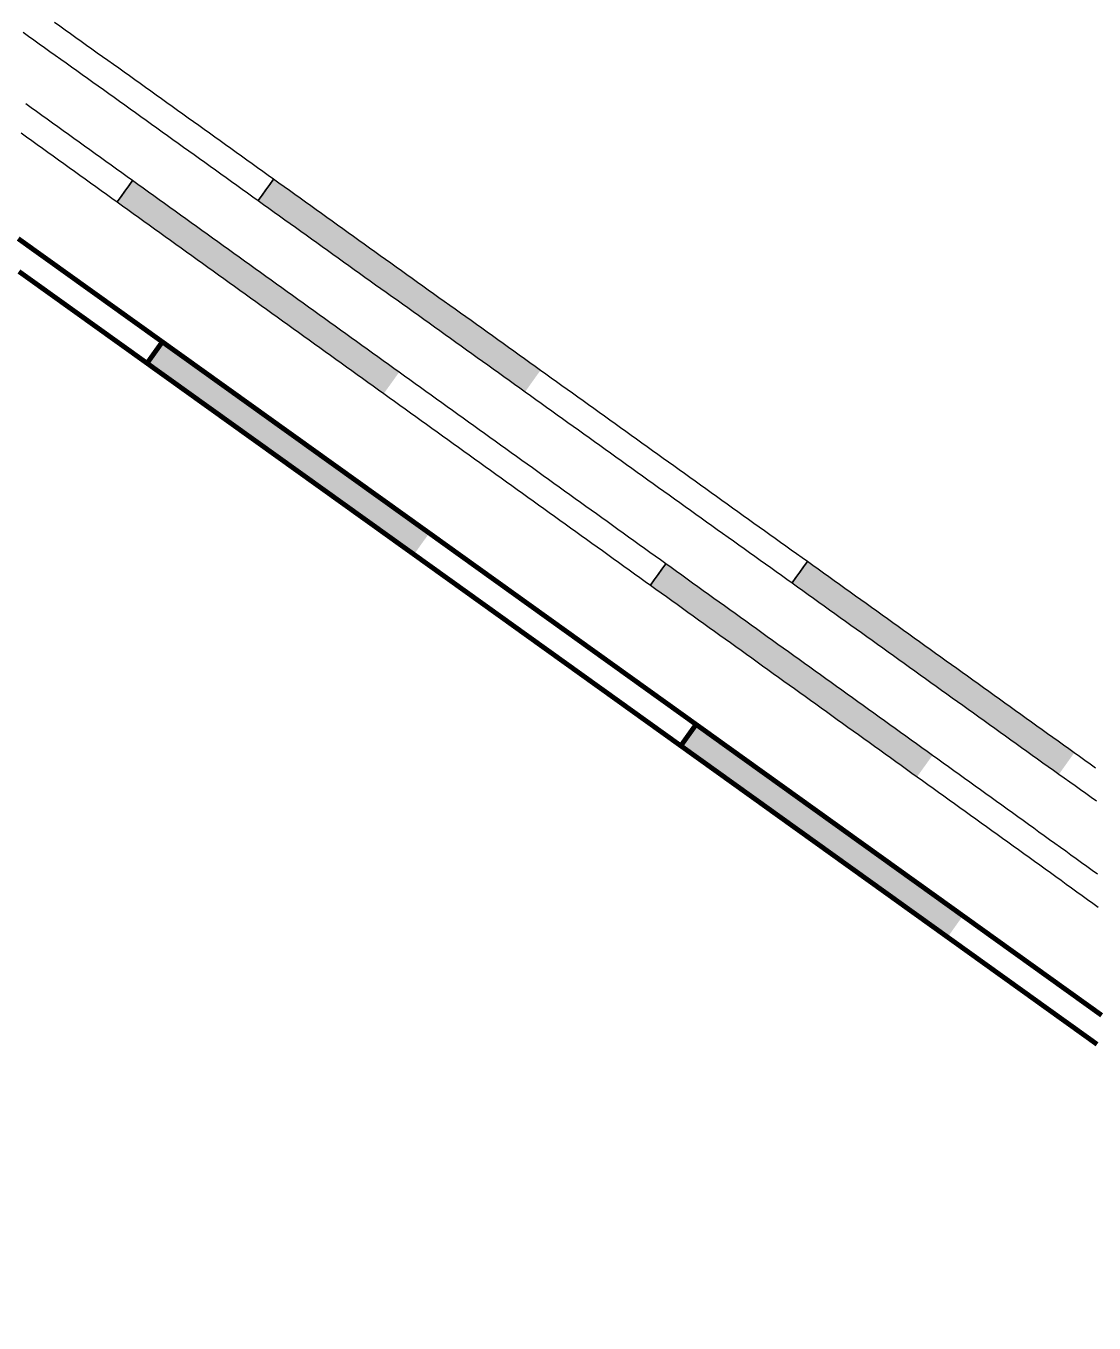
# Model space of a CAD drawing. Header units: inches. Extents: x 36473197 to 36486087, y 3899343 to 3911260.
# Drawn here: x 36483163.1 to 36483228.2, y 3904796.9 to 3904875.8 of the extents above; entities that cross this region are included whole.
import ezdxf

# ---------------------------------------------------------------- set-up
doc = ezdxf.new("R2010")
doc.units = ezdxf.units.IN
doc.header["$MEASUREMENT"] = 0
doc.layers.get('0').update_dxf_attribs({"lineweight": 0})
doc.layers.get('Defpoints').update_dxf_attribs({"lineweight": 0})
doc.layers.add('四盘区辅运巷', color=7, linetype='Continuous', lineweight=0)
doc.layers.add('西平正线', color=7, linetype='Continuous', lineweight=0)
doc.styles.add('仿宋', font='simfang.ttf')
doc.dimstyles.get("Standard").update_dxf_attribs({"dimtxt": 30, "dimasz": 20, "dimexe": 0.18, "dimexo": 0.0625, "dimgap": 0.09, "dimtad": 1, "dimdec": 0, "dimzin": 0, "dimdsep": 46, "dimtxsty": '仿宋', "dimcen": 0.09, "dimclrd": 150, "dimclre": 150, "dimadec": 0, "dimazin": 0, "dimtfac": 1, "dimtdec": 0, "dimtofl": 0, "dimtmove": 0, "dimatfit": 3, "dimfxl": 1, "dimtolj": 1, "dimtzin": 0, "dimlwd": 0, "dimarcsym": 0})

# ---------------------------------------------------------------- blocks, each defined once
blk = doc.blocks.new('lr_block_12_1')
for points in [[(487.283, 335.243), (486.957, 335.475), (486.632, 335.708), (486.307, 335.941), (485.982, 336.174), (485.657, 336.407), (485.331, 336.64), (485.006, 336.873), (484.681, 337.106), (484.356, 337.339), (484.031, 337.571), (483.705, 337.804), (483.38, 338.037), (483.055, 338.27), (482.73, 338.503), (482.404, 338.736), (482.079, 338.969), (481.754, 339.202), (481.429, 339.435), (481.104, 339.667), (480.778, 339.9), (480.453, 340.133), (480.128, 340.366), (479.803, 340.599), (479.478, 340.832), (479.152, 341.065), (478.827, 341.298), (478.502, 341.531), (478.177, 341.763), (477.851, 341.996), (477.526, 342.229), (477.201, 342.462), (476.876, 342.695), (476.551, 342.928), (476.225, 343.161), (475.9, 343.394), (475.575, 343.627), (475.25, 343.859), (474.925, 344.092), (474.599, 344.325), (474.274, 344.558), (473.949, 344.791), (473.624, 345.024), (473.299, 345.257), (472.973, 345.49), (472.648, 345.723), (472.323, 345.955), (471.998, 346.188), (471.672, 346.421), (471.347, 346.654), (471.022, 346.887), (470.789, 346.562), (470.556, 346.237), (470.323, 345.911), (470.09, 345.586), (470.416, 345.353), (470.741, 345.12), (471.066, 344.887), (471.391, 344.655), (471.717, 344.422), (472.042, 344.189), (472.367, 343.956), (472.692, 343.723), (473.017, 343.49), (473.343, 343.257), (473.668, 343.024), (473.993, 342.791), (474.318, 342.559), (474.643, 342.326), (474.969, 342.093), (475.294, 341.86), (475.619, 341.627), (475.944, 341.394), (476.27, 341.161), (476.595, 340.928), (476.92, 340.695), (477.245, 340.463), (477.57, 340.23), (477.896, 339.997), (478.221, 339.764), (478.546, 339.531), (478.871, 339.298), (479.196, 339.065), (479.522, 338.832), (479.847, 338.599), (480.172, 338.367), (480.497, 338.134), (480.822, 337.901), (481.148, 337.668), (481.473, 337.435), (481.798, 337.202), (482.123, 336.969), (482.449, 336.736), (482.774, 336.503), (483.099, 336.271), (483.424, 336.038), (483.749, 335.805), (484.075, 335.572), (484.4, 335.339), (484.725, 335.106), (485.05, 334.873), (485.375, 334.64), (485.701, 334.407), (486.026, 334.175), (486.351, 333.942), (486.584, 334.267), (486.817, 334.592), (487.05, 334.917)], [(519.793, 311.939), (519.468, 312.172), (519.143, 312.405), (518.818, 312.638), (518.493, 312.871), (518.168, 313.104), (517.843, 313.337), (517.518, 313.57), (517.193, 313.803), (516.868, 314.036), (516.542, 314.269), (516.217, 314.502), (515.892, 314.735), (515.567, 314.968), (515.242, 315.201), (514.917, 315.434), (514.592, 315.667), (514.267, 315.9), (513.942, 316.133), (513.617, 316.366), (513.291, 316.599), (512.966, 316.832), (512.641, 317.065), (512.316, 317.299), (511.991, 317.532), (511.666, 317.765), (511.341, 317.998), (511.016, 318.231), (510.691, 318.464), (510.365, 318.697), (510.04, 318.93), (509.715, 319.163), (509.39, 319.396), (509.065, 319.629), (508.74, 319.862), (508.415, 320.095), (508.09, 320.328), (507.765, 320.561), (507.44, 320.794), (507.114, 321.027), (506.789, 321.26), (506.464, 321.493), (506.139, 321.726), (505.814, 321.959), (505.489, 322.192), (505.164, 322.425), (504.839, 322.658), (504.514, 322.891), (504.189, 323.125), (503.863, 323.358), (503.538, 323.591), (503.305, 323.265), (503.072, 322.94), (502.839, 322.615), (502.606, 322.29), (502.931, 322.057), (503.256, 321.824), (503.581, 321.591), (503.907, 321.358), (504.232, 321.125), (504.557, 320.892), (504.882, 320.659), (505.207, 320.426), (505.532, 320.193), (505.857, 319.96), (506.182, 319.727), (506.507, 319.494), (506.832, 319.261), (507.158, 319.028), (507.483, 318.795), (507.808, 318.562), (508.133, 318.328), (508.458, 318.095), (508.783, 317.862), (509.108, 317.629), (509.433, 317.396), (509.758, 317.163), (510.084, 316.93), (510.409, 316.697), (510.734, 316.464), (511.059, 316.231), (511.384, 315.998), (511.709, 315.765), (512.034, 315.532), (512.359, 315.299), (512.684, 315.066), (513.009, 314.833), (513.335, 314.6), (513.66, 314.367), (513.985, 314.134), (514.31, 313.901), (514.635, 313.668), (514.96, 313.435), (515.285, 313.202), (515.61, 312.969), (515.935, 312.736), (516.26, 312.502), (516.586, 312.269), (516.911, 312.036), (517.236, 311.803), (517.561, 311.57), (517.886, 311.337), (518.211, 311.104), (518.536, 310.871), (518.861, 310.638), (519.094, 310.963), (519.327, 311.288), (519.56, 311.613)]]:
    blk.add_hatch(color=7).paths.add_polyline_path(points, flags=17)
at = {"color": 7, "const_width": 0.3}
for points in [[(471.022, 346.887), (470.697, 347.12), (470.372, 347.353), (470.046, 347.586), (469.721, 347.819), (469.396, 348.051), (469.071, 348.284), (468.746, 348.517), (468.42, 348.75), (468.095, 348.983), (467.77, 349.216), (467.445, 349.449), (467.12, 349.682), (466.794, 349.915), (466.469, 350.147), (466.144, 350.38), (465.819, 350.613), (465.493, 350.846), (465.168, 351.079), (464.843, 351.312), (464.518, 351.545), (464.192, 351.778), (463.867, 352.01), (463.542, 352.243), (463.217, 352.476), (462.891, 352.709), (462.566, 352.942), (462.241, 353.175)], [(462.285, 351.175), (462.611, 350.942), (462.936, 350.71), (463.261, 350.477), (463.586, 350.244), (463.912, 350.011), (464.237, 349.778), (464.562, 349.545), (464.887, 349.312), (465.212, 349.08), (465.538, 348.847), (465.863, 348.614), (466.188, 348.381), (466.513, 348.148), (466.838, 347.915), (467.164, 347.682), (467.489, 347.449), (467.814, 347.216), (468.139, 346.984), (468.464, 346.751), (468.79, 346.518), (469.115, 346.285), (469.44, 346.052), (469.765, 345.819), (470.09, 345.586), (470.323, 345.911), (470.556, 346.237), (470.789, 346.562), (471.022, 346.887)], [(503.538, 323.591), (503.213, 323.824), (502.888, 324.057), (502.563, 324.29), (502.238, 324.523), (501.913, 324.756), (501.588, 324.989), (501.263, 325.222), (500.937, 325.455), (500.612, 325.688), (500.287, 325.921), (499.962, 326.154), (499.637, 326.387), (499.312, 326.62), (498.987, 326.853), (498.662, 327.086), (498.337, 327.319), (498.012, 327.552), (497.686, 327.785), (497.361, 328.018), (497.036, 328.251), (496.711, 328.484), (496.386, 328.717), (496.061, 328.951), (495.736, 329.184), (495.411, 329.417), (495.086, 329.65), (494.761, 329.883), (494.435, 330.116), (494.11, 330.349), (493.785, 330.582), (493.46, 330.815), (493.135, 331.048), (492.81, 331.281), (492.485, 331.514), (492.16, 331.747), (491.835, 331.98), (491.509, 332.213), (491.184, 332.446), (490.859, 332.679), (490.534, 332.912), (490.209, 333.145), (489.884, 333.378), (489.559, 333.611), (489.234, 333.844), (488.909, 334.077), (488.584, 334.31), (488.258, 334.543), (487.933, 334.777), (487.608, 335.01), (487.283, 335.243), (486.957, 335.475), (486.632, 335.708), (486.307, 335.941), (485.982, 336.174), (485.657, 336.407), (485.331, 336.64), (485.006, 336.873), (484.681, 337.106), (484.356, 337.339), (484.031, 337.571), (483.705, 337.804), (483.38, 338.037), (483.055, 338.27), (482.73, 338.503), (482.404, 338.736), (482.079, 338.969), (481.754, 339.202), (481.429, 339.435), (481.104, 339.667), (480.778, 339.9), (480.453, 340.133), (480.128, 340.366), (479.803, 340.599), (479.478, 340.832), (479.152, 341.065), (478.827, 341.298), (478.502, 341.531), (478.177, 341.763), (477.851, 341.996), (477.526, 342.229), (477.201, 342.462), (476.876, 342.695), (476.551, 342.928), (476.225, 343.161), (475.9, 343.394), (475.575, 343.627), (475.25, 343.859), (474.925, 344.092), (474.599, 344.325), (474.274, 344.558), (473.949, 344.791), (473.624, 345.024), (473.299, 345.257), (472.973, 345.49), (472.648, 345.723), (472.323, 345.955), (471.998, 346.188), (471.672, 346.421), (471.347, 346.654), (471.022, 346.887), (470.789, 346.562), (470.556, 346.237), (470.323, 345.911), (470.09, 345.586), (470.416, 345.353), (470.741, 345.12), (471.066, 344.887), (471.391, 344.655), (471.717, 344.422), (472.042, 344.189), (472.367, 343.956), (472.692, 343.723), (473.017, 343.49), (473.343, 343.257), (473.668, 343.024), (473.993, 342.791), (474.318, 342.559), (474.643, 342.326), (474.969, 342.093), (475.294, 341.86), (475.619, 341.627), (475.944, 341.394), (476.27, 341.161), (476.595, 340.928), (476.92, 340.695), (477.245, 340.463), (477.57, 340.23), (477.896, 339.997), (478.221, 339.764), (478.546, 339.531), (478.871, 339.298), (479.196, 339.065), (479.522, 338.832), (479.847, 338.599), (480.172, 338.367), (480.497, 338.134), (480.822, 337.901), (481.148, 337.668), (481.473, 337.435), (481.798, 337.202), (482.123, 336.969), (482.449, 336.736), (482.774, 336.503), (483.099, 336.271), (483.424, 336.038), (483.749, 335.805), (484.075, 335.572), (484.4, 335.339), (484.725, 335.106), (485.05, 334.873), (485.375, 334.64), (485.701, 334.407), (486.026, 334.175), (486.351, 333.942), (486.676, 333.709), (487.001, 333.476), (487.326, 333.243), (487.651, 333.01), (487.976, 332.777), (488.302, 332.544), (488.627, 332.311), (488.952, 332.078), (489.277, 331.845), (489.602, 331.612), (489.927, 331.379), (490.252, 331.146), (490.577, 330.913), (490.902, 330.68), (491.228, 330.447), (491.553, 330.214), (491.878, 329.981), (492.203, 329.747), (492.528, 329.514), (492.853, 329.281), (493.178, 329.048), (493.503, 328.815), (493.828, 328.582), (494.153, 328.349), (494.479, 328.116), (494.804, 327.883), (495.129, 327.65), (495.454, 327.417), (495.779, 327.184), (496.104, 326.951), (496.429, 326.718), (496.754, 326.485), (497.079, 326.252), (497.404, 326.019), (497.73, 325.786), (498.055, 325.553), (498.38, 325.32), (498.705, 325.087), (499.03, 324.854), (499.355, 324.621), (499.68, 324.388), (500.005, 324.155), (500.33, 323.921), (500.656, 323.688), (500.981, 323.455), (501.306, 323.222), (501.631, 322.989), (501.956, 322.756), (502.281, 322.523), (502.606, 322.29), (502.839, 322.615), (503.072, 322.94), (503.305, 323.265), (503.538, 323.591)], [(528.246, 305.88), (527.921, 306.113), (527.596, 306.346), (527.271, 306.579), (526.946, 306.812), (526.621, 307.045), (526.296, 307.278), (525.97, 307.511), (525.645, 307.744), (525.32, 307.977), (524.995, 308.21), (524.67, 308.443), (524.345, 308.676), (524.02, 308.909), (523.695, 309.142), (523.37, 309.375), (523.044, 309.608), (522.719, 309.841), (522.394, 310.074), (522.069, 310.307), (521.744, 310.54), (521.419, 310.773), (521.094, 311.006), (520.769, 311.239), (520.444, 311.472), (520.119, 311.706), (519.793, 311.939), (519.468, 312.172), (519.143, 312.405), (518.818, 312.638), (518.493, 312.871), (518.168, 313.104), (517.843, 313.337), (517.518, 313.57), (517.193, 313.803), (516.868, 314.036), (516.542, 314.269), (516.217, 314.502), (515.892, 314.735), (515.567, 314.968), (515.242, 315.201), (514.917, 315.434), (514.592, 315.667), (514.267, 315.9), (513.942, 316.133), (513.617, 316.366), (513.291, 316.599), (512.966, 316.832), (512.641, 317.065), (512.316, 317.299), (511.991, 317.532), (511.666, 317.765), (511.341, 317.998), (511.016, 318.231), (510.691, 318.464), (510.365, 318.697), (510.04, 318.93), (509.715, 319.163), (509.39, 319.396), (509.065, 319.629), (508.74, 319.862), (508.415, 320.095), (508.09, 320.328), (507.765, 320.561), (507.44, 320.794), (507.114, 321.027), (506.789, 321.26), (506.464, 321.493), (506.139, 321.726), (505.814, 321.959), (505.489, 322.192), (505.164, 322.425), (504.839, 322.658), (504.514, 322.891), (504.189, 323.125), (503.863, 323.358), (503.538, 323.591), (503.305, 323.265), (503.072, 322.94), (502.839, 322.615), (502.606, 322.29), (502.931, 322.057), (503.256, 321.824), (503.581, 321.591), (503.907, 321.358), (504.232, 321.125), (504.557, 320.892), (504.882, 320.659), (505.207, 320.426), (505.532, 320.193), (505.857, 319.96), (506.182, 319.727), (506.507, 319.494), (506.832, 319.261), (507.158, 319.028), (507.483, 318.795), (507.808, 318.562), (508.133, 318.328), (508.458, 318.095), (508.783, 317.862), (509.108, 317.629), (509.433, 317.396), (509.758, 317.163), (510.084, 316.93), (510.409, 316.697), (510.734, 316.464), (511.059, 316.231), (511.384, 315.998), (511.709, 315.765), (512.034, 315.532), (512.359, 315.299), (512.684, 315.066), (513.009, 314.833), (513.335, 314.6), (513.66, 314.367), (513.985, 314.134), (514.31, 313.901), (514.635, 313.668), (514.96, 313.435), (515.285, 313.202), (515.61, 312.969), (515.935, 312.736), (516.26, 312.502), (516.586, 312.269), (516.911, 312.036), (517.236, 311.803), (517.561, 311.57), (517.886, 311.337), (518.211, 311.104), (518.536, 310.871), (518.861, 310.638), (519.186, 310.405), (519.512, 310.172), (519.837, 309.939), (520.162, 309.706), (520.487, 309.473), (520.812, 309.24), (521.137, 309.007), (521.462, 308.774), (521.787, 308.541), (522.112, 308.308), (522.437, 308.075), (522.763, 307.842), (523.088, 307.609), (523.413, 307.376), (523.738, 307.143), (524.063, 306.91), (524.388, 306.676), (524.713, 306.443), (525.038, 306.21), (525.363, 305.977), (525.688, 305.744), (526.014, 305.511), (526.339, 305.278), (526.664, 305.045), (526.989, 304.812), (527.314, 304.579), (527.639, 304.346), (527.964, 304.113)]]:
    blk.add_lwpolyline(points, dxfattribs=at)
blk = doc.blocks.new('*D204')
at = {"layer": 'Defpoints', "color": 0, "transparency": 16777216}
for p in [(36476925.515, 3911082.357), (36486060.147, 3904950.043), (36485936.086, 3904772.871)]:
    blk.add_point(p, dxfattribs=at)
at = {"layer": '四盘区辅运巷', "color": 150, "lineweight": -2, "transparency": 16777216}
for p, q in [((36476925.551, 3911082.408), (36477049.68, 3911259.676)), ((36485936.122, 3904772.922), (36486060.251, 3904950.19))]:
    blk.add_line(p, q, dxfattribs=at)
at = {"layer": '四盘区辅运巷', "color": 150, "lineweight": 0, "transparency": 16777216}
blk.add_line((36477065.959, 3911248.057), (36486043.765, 3904961.514), dxfattribs=at)
at = {"layer": '四盘区辅运巷', "color": 150, "transparency": 16777216}
for points in [[(36477067.871, 3911250.787), (36477064.047, 3911245.326), (36477049.577, 3911259.528)], [(36486045.677, 3904964.245), (36486041.853, 3904958.784), (36486060.147, 3904950.043)]]:
    blk.add_solid(points, dxfattribs=at)
at = {"layer": '四盘区辅运巷', "color": 0, "transparency": 16777216, "insert": (36481563.616, 3908117.287), "char_height": 30, "attachment_point": 5, "rotation": 324.99908, "style": '仿宋'}
blk.add_mtext('\\A1;1100', dxfattribs=at)

msp = doc.modelspace()

# ---------------------------------------------------------------- hatches: boundary and pattern name
at = {"layer": '西平正线'}
for points in [[(36483185.877, 3904854.758), (36483185.553, 3904854.991), (36483185.228, 3904855.225), (36483184.903, 3904855.458), (36483184.578, 3904855.692), (36483184.253, 3904855.925), (36483183.928, 3904856.158), (36483183.604, 3904856.392), (36483183.279, 3904856.625), (36483182.954, 3904856.859), (36483182.629, 3904857.092), (36483182.304, 3904857.326), (36483181.979, 3904857.559), (36483181.655, 3904857.792), (36483181.33, 3904858.026), (36483181.005, 3904858.259), (36483180.68, 3904858.493), (36483180.355, 3904858.726), (36483180.03, 3904858.959), (36483179.706, 3904859.193), (36483179.381, 3904859.426), (36483179.056, 3904859.66), (36483178.731, 3904859.893), (36483178.406, 3904860.127), (36483178.081, 3904860.36), (36483177.757, 3904860.593), (36483177.432, 3904860.827), (36483177.107, 3904861.06), (36483176.782, 3904861.294), (36483176.457, 3904861.527), (36483176.132, 3904861.76), (36483175.808, 3904861.994), (36483175.483, 3904862.227), (36483175.158, 3904862.461), (36483174.833, 3904862.694), (36483174.508, 3904862.928), (36483174.183, 3904863.161), (36483173.859, 3904863.394), (36483173.534, 3904863.628), (36483173.209, 3904863.861), (36483172.884, 3904864.095), (36483172.559, 3904864.328), (36483172.234, 3904864.561), (36483171.91, 3904864.795), (36483171.585, 3904865.028), (36483171.26, 3904865.262), (36483170.935, 3904865.495), (36483170.61, 3904865.729), (36483170.285, 3904865.962), (36483169.961, 3904866.195), (36483169.636, 3904866.429), (36483169.402, 3904866.104), (36483169.169, 3904865.779), (36483168.936, 3904865.454), (36483168.702, 3904865.129), (36483169.027, 3904864.896), (36483169.352, 3904864.663), (36483169.677, 3904864.429), (36483170.001, 3904864.196), (36483170.326, 3904863.962), (36483170.651, 3904863.729), (36483170.976, 3904863.496), (36483171.301, 3904863.262), (36483171.626, 3904863.029), (36483171.95, 3904862.795), (36483172.275, 3904862.562), (36483172.6, 3904862.328), (36483172.925, 3904862.095), (36483173.25, 3904861.862), (36483173.575, 3904861.628), (36483173.899, 3904861.395), (36483174.224, 3904861.161), (36483174.549, 3904860.928), (36483174.874, 3904860.695), (36483175.199, 3904860.461), (36483175.524, 3904860.228), (36483175.848, 3904859.994), (36483176.173, 3904859.761), (36483176.498, 3904859.527), (36483176.823, 3904859.294), (36483177.148, 3904859.061), (36483177.473, 3904858.827), (36483177.797, 3904858.594), (36483178.122, 3904858.36), (36483178.447, 3904858.127), (36483178.772, 3904857.894), (36483179.097, 3904857.66), (36483179.422, 3904857.427), (36483179.746, 3904857.193), (36483180.071, 3904856.96), (36483180.396, 3904856.726), (36483180.721, 3904856.493), (36483181.046, 3904856.26), (36483181.371, 3904856.026), (36483181.695, 3904855.793), (36483182.02, 3904855.559), (36483182.345, 3904855.326), (36483182.67, 3904855.093), (36483182.995, 3904854.859), (36483183.32, 3904854.626), (36483183.644, 3904854.392), (36483183.969, 3904854.159), (36483184.294, 3904853.925), (36483184.619, 3904853.692), (36483184.944, 3904853.459), (36483185.177, 3904853.783), (36483185.411, 3904854.108), (36483185.644, 3904854.433)], [(36483194.483, 3904854.867), (36483194.158, 3904855.1), (36483193.833, 3904855.333), (36483193.508, 3904855.566), (36483193.183, 3904855.799), (36483192.857, 3904856.032), (36483192.532, 3904856.264), (36483192.207, 3904856.497), (36483191.882, 3904856.73), (36483191.556, 3904856.963), (36483191.231, 3904857.196), (36483190.906, 3904857.429), (36483190.581, 3904857.662), (36483190.256, 3904857.895), (36483189.93, 3904858.127), (36483189.605, 3904858.36), (36483189.28, 3904858.593), (36483188.955, 3904858.826), (36483188.629, 3904859.059), (36483188.304, 3904859.292), (36483187.979, 3904859.525), (36483187.654, 3904859.757), (36483187.329, 3904859.99), (36483187.003, 3904860.223), (36483186.678, 3904860.456), (36483186.353, 3904860.689), (36483186.028, 3904860.922), (36483185.702, 3904861.155), (36483185.377, 3904861.388), (36483185.052, 3904861.62), (36483184.727, 3904861.853), (36483184.401, 3904862.086), (36483184.076, 3904862.319), (36483183.751, 3904862.552), (36483183.426, 3904862.785), (36483183.101, 3904863.018), (36483182.775, 3904863.251), (36483182.45, 3904863.483), (36483182.125, 3904863.716), (36483181.8, 3904863.949), (36483181.474, 3904864.182), (36483181.149, 3904864.415), (36483180.824, 3904864.648), (36483180.499, 3904864.881), (36483180.173, 3904865.113), (36483179.848, 3904865.346), (36483179.523, 3904865.579), (36483179.198, 3904865.812), (36483178.872, 3904866.045), (36483178.547, 3904866.278), (36483178.222, 3904866.51), (36483177.989, 3904866.185), (36483177.756, 3904865.86), (36483177.523, 3904865.535), (36483177.291, 3904865.209), (36483177.616, 3904864.977), (36483177.941, 3904864.744), (36483178.266, 3904864.511), (36483178.592, 3904864.278), (36483178.917, 3904864.045), (36483179.242, 3904863.812), (36483179.567, 3904863.58), (36483179.892, 3904863.347), (36483180.218, 3904863.114), (36483180.543, 3904862.881), (36483180.868, 3904862.648), (36483181.193, 3904862.415), (36483181.519, 3904862.182), (36483181.844, 3904861.95), (36483182.169, 3904861.717), (36483182.494, 3904861.484), (36483182.82, 3904861.251), (36483183.145, 3904861.018), (36483183.47, 3904860.785), (36483183.795, 3904860.552), (36483184.12, 3904860.32), (36483184.446, 3904860.087), (36483184.771, 3904859.854), (36483185.096, 3904859.621), (36483185.421, 3904859.388), (36483185.747, 3904859.155), (36483186.072, 3904858.922), (36483186.397, 3904858.689), (36483186.722, 3904858.457), (36483187.047, 3904858.224), (36483187.373, 3904857.991), (36483187.698, 3904857.758), (36483188.023, 3904857.525), (36483188.348, 3904857.292), (36483188.674, 3904857.059), (36483188.999, 3904856.827), (36483189.324, 3904856.594), (36483189.649, 3904856.361), (36483189.974, 3904856.128), (36483190.3, 3904855.895), (36483190.625, 3904855.662), (36483190.95, 3904855.429), (36483191.275, 3904855.196), (36483191.601, 3904854.964), (36483191.926, 3904854.731), (36483192.251, 3904854.498), (36483192.576, 3904854.265), (36483192.902, 3904854.032), (36483193.227, 3904853.799), (36483193.552, 3904853.566), (36483193.785, 3904853.892), (36483194.018, 3904854.217), (36483194.251, 3904854.542)], [(36483218.361, 3904831.416), (36483218.036, 3904831.65), (36483217.711, 3904831.883), (36483217.386, 3904832.117), (36483217.061, 3904832.35), (36483216.737, 3904832.583), (36483216.412, 3904832.817), (36483216.087, 3904833.05), (36483215.762, 3904833.284), (36483215.437, 3904833.517), (36483215.112, 3904833.75), (36483214.788, 3904833.984), (36483214.463, 3904834.217), (36483214.138, 3904834.451), (36483213.813, 3904834.684), (36483213.488, 3904834.918), (36483213.163, 3904835.151), (36483212.839, 3904835.384), (36483212.514, 3904835.618), (36483212.189, 3904835.851), (36483211.864, 3904836.085), (36483211.539, 3904836.318), (36483211.214, 3904836.551), (36483210.89, 3904836.785), (36483210.565, 3904837.018), (36483210.24, 3904837.252), (36483209.915, 3904837.485), (36483209.59, 3904837.719), (36483209.265, 3904837.952), (36483208.941, 3904838.185), (36483208.616, 3904838.419), (36483208.291, 3904838.652), (36483207.966, 3904838.886), (36483207.641, 3904839.119), (36483207.316, 3904839.352), (36483206.992, 3904839.586), (36483206.667, 3904839.819), (36483206.342, 3904840.053), (36483206.017, 3904840.286), (36483205.692, 3904840.52), (36483205.367, 3904840.753), (36483205.043, 3904840.986), (36483204.718, 3904841.22), (36483204.393, 3904841.453), (36483204.068, 3904841.687), (36483203.743, 3904841.92), (36483203.418, 3904842.153), (36483203.094, 3904842.387), (36483202.769, 3904842.62), (36483202.444, 3904842.854), (36483202.119, 3904843.087), (36483201.886, 3904842.762), (36483201.652, 3904842.437), (36483201.419, 3904842.113), (36483201.185, 3904841.788), (36483201.51, 3904841.554), (36483201.835, 3904841.321), (36483202.16, 3904841.088), (36483202.485, 3904840.854), (36483202.81, 3904840.621), (36483203.134, 3904840.387), (36483203.459, 3904840.154), (36483203.784, 3904839.92), (36483204.109, 3904839.687), (36483204.434, 3904839.454), (36483204.759, 3904839.22), (36483205.083, 3904838.987), (36483205.408, 3904838.753), (36483205.733, 3904838.52), (36483206.058, 3904838.287), (36483206.383, 3904838.053), (36483206.708, 3904837.82), (36483207.032, 3904837.586), (36483207.357, 3904837.353), (36483207.682, 3904837.119), (36483208.007, 3904836.886), (36483208.332, 3904836.653), (36483208.657, 3904836.419), (36483208.981, 3904836.186), (36483209.306, 3904835.952), (36483209.631, 3904835.719), (36483209.956, 3904835.486), (36483210.281, 3904835.252), (36483210.606, 3904835.019), (36483210.93, 3904834.785), (36483211.255, 3904834.552), (36483211.58, 3904834.318), (36483211.905, 3904834.085), (36483212.23, 3904833.852), (36483212.555, 3904833.618), (36483212.879, 3904833.385), (36483213.204, 3904833.151), (36483213.529, 3904832.918), (36483213.854, 3904832.685), (36483214.179, 3904832.451), (36483214.504, 3904832.218), (36483214.828, 3904831.984), (36483215.153, 3904831.751), (36483215.478, 3904831.517), (36483215.803, 3904831.284), (36483216.128, 3904831.051), (36483216.453, 3904830.817), (36483216.777, 3904830.584), (36483217.102, 3904830.35), (36483217.427, 3904830.117), (36483217.661, 3904830.442), (36483217.894, 3904830.767), (36483218.127, 3904831.091)], [(36483227.007, 3904831.581), (36483226.681, 3904831.814), (36483226.356, 3904832.047), (36483226.031, 3904832.28), (36483225.706, 3904832.513), (36483225.38, 3904832.745), (36483225.055, 3904832.978), (36483224.73, 3904833.211), (36483224.405, 3904833.444), (36483224.079, 3904833.677), (36483223.754, 3904833.91), (36483223.429, 3904834.143), (36483223.104, 3904834.375), (36483222.779, 3904834.608), (36483222.453, 3904834.841), (36483222.128, 3904835.074), (36483221.803, 3904835.307), (36483221.478, 3904835.54), (36483221.152, 3904835.773), (36483220.827, 3904836.005), (36483220.502, 3904836.238), (36483220.177, 3904836.471), (36483219.851, 3904836.704), (36483219.526, 3904836.937), (36483219.201, 3904837.17), (36483218.876, 3904837.403), (36483218.55, 3904837.635), (36483218.225, 3904837.868), (36483217.9, 3904838.101), (36483217.575, 3904838.334), (36483217.25, 3904838.567), (36483216.924, 3904838.8), (36483216.599, 3904839.033), (36483216.274, 3904839.265), (36483215.949, 3904839.498), (36483215.623, 3904839.731), (36483215.298, 3904839.964), (36483214.973, 3904840.197), (36483214.648, 3904840.43), (36483214.322, 3904840.663), (36483213.997, 3904840.895), (36483213.672, 3904841.128), (36483213.347, 3904841.361), (36483213.021, 3904841.594), (36483212.696, 3904841.827), (36483212.371, 3904842.06), (36483212.046, 3904842.292), (36483211.721, 3904842.525), (36483211.395, 3904842.758), (36483211.07, 3904842.991), (36483210.745, 3904843.224), (36483210.512, 3904842.899), (36483210.279, 3904842.573), (36483210.046, 3904842.248), (36483209.813, 3904841.923), (36483210.139, 3904841.69), (36483210.464, 3904841.457), (36483210.789, 3904841.224), (36483211.114, 3904840.992), (36483211.44, 3904840.759), (36483211.765, 3904840.526), (36483212.09, 3904840.293), (36483212.415, 3904840.06), (36483212.741, 3904839.827), (36483213.066, 3904839.594), (36483213.391, 3904839.362), (36483213.716, 3904839.129), (36483214.041, 3904838.896), (36483214.367, 3904838.663), (36483214.692, 3904838.43), (36483215.017, 3904838.197), (36483215.342, 3904837.964), (36483215.668, 3904837.732), (36483215.993, 3904837.499), (36483216.318, 3904837.266), (36483216.643, 3904837.033), (36483216.969, 3904836.8), (36483217.294, 3904836.567), (36483217.619, 3904836.334), (36483217.944, 3904836.102), (36483218.27, 3904835.869), (36483218.595, 3904835.636), (36483218.92, 3904835.403), (36483219.245, 3904835.17), (36483219.57, 3904834.937), (36483219.896, 3904834.704), (36483220.221, 3904834.472), (36483220.546, 3904834.239), (36483220.871, 3904834.006), (36483221.197, 3904833.773), (36483221.522, 3904833.54), (36483221.847, 3904833.307), (36483222.172, 3904833.074), (36483222.498, 3904832.842), (36483222.823, 3904832.609), (36483223.148, 3904832.376), (36483223.473, 3904832.143), (36483223.799, 3904831.91), (36483224.124, 3904831.677), (36483224.449, 3904831.444), (36483224.774, 3904831.212), (36483225.099, 3904830.979), (36483225.425, 3904830.746), (36483225.75, 3904830.513), (36483226.075, 3904830.28), (36483226.308, 3904830.605), (36483226.541, 3904830.931), (36483226.774, 3904831.256)]]:
    msp.add_hatch(color=7, dxfattribs=at).paths.add_polyline_path(points, flags=17)

# ---------------------------------------------------------------- linework, layer by layer
at = {"layer": '西平正线', "color": 7, "linetype": 'Continuous', "lineweight": 0, "flags": 128}
for points in [[(36483178.222, 3904866.51), (36483177.897, 3904866.743), (36483177.571, 3904866.976), (36483177.246, 3904867.209), (36483176.921, 3904867.442), (36483176.596, 3904867.675), (36483176.27, 3904867.908), (36483175.945, 3904868.14), (36483175.62, 3904868.373), (36483175.295, 3904868.606), (36483174.969, 3904868.839), (36483174.644, 3904869.072), (36483174.319, 3904869.305), (36483173.994, 3904869.537), (36483173.669, 3904869.77), (36483173.343, 3904870.003), (36483173.018, 3904870.236), (36483172.693, 3904870.469), (36483172.368, 3904870.702), (36483172.042, 3904870.935), (36483171.717, 3904871.167), (36483171.392, 3904871.4), (36483171.067, 3904871.633), (36483170.741, 3904871.866), (36483170.416, 3904872.099), (36483170.091, 3904872.332), (36483169.766, 3904872.564), (36483169.44, 3904872.797), (36483169.115, 3904873.03), (36483168.79, 3904873.263), (36483168.465, 3904873.496), (36483168.139, 3904873.729), (36483167.814, 3904873.962), (36483167.489, 3904874.194), (36483167.164, 3904874.427), (36483166.838, 3904874.66), (36483166.513, 3904874.893), (36483166.188, 3904875.126), (36483165.863, 3904875.359), (36483165.537, 3904875.591), (36483165.212, 3904875.824), (36483164.887, 3904876.057)], [(36483162.98, 3904875.455), (36483163.305, 3904875.222), (36483163.63, 3904874.989), (36483163.956, 3904874.756), (36483164.281, 3904874.523), (36483164.606, 3904874.29), (36483164.931, 3904874.058), (36483165.257, 3904873.825), (36483165.582, 3904873.592), (36483165.907, 3904873.359), (36483166.232, 3904873.126), (36483166.558, 3904872.893), (36483166.883, 3904872.661), (36483167.208, 3904872.428), (36483167.533, 3904872.195), (36483167.858, 3904871.962), (36483168.184, 3904871.729), (36483168.509, 3904871.496), (36483168.834, 3904871.263), (36483169.159, 3904871.031), (36483169.485, 3904870.798), (36483169.81, 3904870.565), (36483170.135, 3904870.332), (36483170.46, 3904870.099), (36483170.786, 3904869.866), (36483171.111, 3904869.634), (36483171.436, 3904869.401), (36483171.761, 3904869.168), (36483172.087, 3904868.935), (36483172.412, 3904868.702), (36483172.737, 3904868.469), (36483173.062, 3904868.236), (36483173.388, 3904868.004), (36483173.713, 3904867.771), (36483174.038, 3904867.538), (36483174.363, 3904867.305), (36483174.689, 3904867.072), (36483175.014, 3904866.839), (36483175.339, 3904866.607), (36483175.664, 3904866.374), (36483175.99, 3904866.141), (36483176.315, 3904865.908), (36483176.64, 3904865.675), (36483176.965, 3904865.442), (36483177.291, 3904865.209), (36483177.523, 3904865.535), (36483177.756, 3904865.86), (36483177.989, 3904866.185), (36483178.222, 3904866.51)], [(36483169.636, 3904866.429), (36483169.311, 3904866.662), (36483168.986, 3904866.896), (36483168.661, 3904867.129), (36483168.336, 3904867.362), (36483168.012, 3904867.596), (36483167.687, 3904867.829), (36483167.362, 3904868.063), (36483167.037, 3904868.296), (36483166.712, 3904868.53), (36483166.387, 3904868.763), (36483166.063, 3904868.996), (36483165.738, 3904869.23), (36483165.413, 3904869.463), (36483165.088, 3904869.697), (36483164.763, 3904869.93), (36483164.438, 3904870.163), (36483164.114, 3904870.397), (36483163.789, 3904870.63), (36483163.464, 3904870.864), (36483163.139, 3904871.097)], [(36483162.855, 3904869.331), (36483163.18, 3904869.098), (36483163.505, 3904868.864), (36483163.83, 3904868.631), (36483164.154, 3904868.397), (36483164.479, 3904868.164), (36483164.804, 3904867.93), (36483165.129, 3904867.697), (36483165.454, 3904867.464), (36483165.779, 3904867.23), (36483166.103, 3904866.997), (36483166.428, 3904866.763), (36483166.753, 3904866.53), (36483167.078, 3904866.297), (36483167.403, 3904866.063), (36483167.728, 3904865.83), (36483168.052, 3904865.596), (36483168.377, 3904865.363), (36483168.702, 3904865.129), (36483168.936, 3904865.454), (36483169.169, 3904865.779), (36483169.402, 3904866.104), (36483169.636, 3904866.429)], [(36483202.119, 3904843.087), (36483201.794, 3904843.321), (36483201.469, 3904843.554), (36483201.145, 3904843.787), (36483200.82, 3904844.021), (36483200.495, 3904844.254), (36483200.17, 3904844.488), (36483199.845, 3904844.721), (36483199.52, 3904844.954), (36483199.196, 3904845.188), (36483198.871, 3904845.421), (36483198.546, 3904845.655), (36483198.221, 3904845.888), (36483197.896, 3904846.122), (36483197.571, 3904846.355), (36483197.247, 3904846.588), (36483196.922, 3904846.822), (36483196.597, 3904847.055), (36483196.272, 3904847.289), (36483195.947, 3904847.522), (36483195.622, 3904847.755), (36483195.298, 3904847.989), (36483194.973, 3904848.222), (36483194.648, 3904848.456), (36483194.323, 3904848.689), (36483193.998, 3904848.923), (36483193.673, 3904849.156), (36483193.349, 3904849.389), (36483193.024, 3904849.623), (36483192.699, 3904849.856), (36483192.374, 3904850.09), (36483192.049, 3904850.323), (36483191.724, 3904850.556), (36483191.4, 3904850.79), (36483191.075, 3904851.023), (36483190.75, 3904851.257), (36483190.425, 3904851.49), (36483190.1, 3904851.724), (36483189.775, 3904851.957), (36483189.451, 3904852.19), (36483189.126, 3904852.424), (36483188.801, 3904852.657), (36483188.476, 3904852.891), (36483188.151, 3904853.124), (36483187.826, 3904853.357), (36483187.502, 3904853.591), (36483187.177, 3904853.824), (36483186.852, 3904854.058), (36483186.527, 3904854.291), (36483186.202, 3904854.525), (36483185.877, 3904854.758), (36483185.553, 3904854.991), (36483185.228, 3904855.225), (36483184.903, 3904855.458), (36483184.578, 3904855.692), (36483184.253, 3904855.925), (36483183.928, 3904856.158), (36483183.604, 3904856.392), (36483183.279, 3904856.625), (36483182.954, 3904856.859), (36483182.629, 3904857.092), (36483182.304, 3904857.326), (36483181.979, 3904857.559), (36483181.655, 3904857.792), (36483181.33, 3904858.026), (36483181.005, 3904858.259), (36483180.68, 3904858.493), (36483180.355, 3904858.726), (36483180.03, 3904858.959), (36483179.706, 3904859.193), (36483179.381, 3904859.426), (36483179.056, 3904859.66), (36483178.731, 3904859.893), (36483178.406, 3904860.127), (36483178.081, 3904860.36), (36483177.757, 3904860.593), (36483177.432, 3904860.827), (36483177.107, 3904861.06), (36483176.782, 3904861.294), (36483176.457, 3904861.527), (36483176.132, 3904861.76), (36483175.808, 3904861.994), (36483175.483, 3904862.227), (36483175.158, 3904862.461), (36483174.833, 3904862.694), (36483174.508, 3904862.928), (36483174.183, 3904863.161), (36483173.859, 3904863.394), (36483173.534, 3904863.628), (36483173.209, 3904863.861), (36483172.884, 3904864.095), (36483172.559, 3904864.328), (36483172.234, 3904864.561), (36483171.91, 3904864.795), (36483171.585, 3904865.028), (36483171.26, 3904865.262), (36483170.935, 3904865.495), (36483170.61, 3904865.729), (36483170.285, 3904865.962), (36483169.961, 3904866.195), (36483169.636, 3904866.429), (36483169.402, 3904866.104), (36483169.169, 3904865.779), (36483168.936, 3904865.454), (36483168.702, 3904865.129), (36483169.027, 3904864.896), (36483169.352, 3904864.663), (36483169.677, 3904864.429), (36483170.001, 3904864.196), (36483170.326, 3904863.962), (36483170.651, 3904863.729), (36483170.976, 3904863.496), (36483171.301, 3904863.262), (36483171.626, 3904863.029), (36483171.95, 3904862.795), (36483172.275, 3904862.562), (36483172.6, 3904862.328), (36483172.925, 3904862.095), (36483173.25, 3904861.862), (36483173.575, 3904861.628), (36483173.899, 3904861.395), (36483174.224, 3904861.161), (36483174.549, 3904860.928), (36483174.874, 3904860.695), (36483175.199, 3904860.461), (36483175.524, 3904860.228), (36483175.848, 3904859.994), (36483176.173, 3904859.761), (36483176.498, 3904859.527), (36483176.823, 3904859.294), (36483177.148, 3904859.061), (36483177.473, 3904858.827), (36483177.797, 3904858.594), (36483178.122, 3904858.36), (36483178.447, 3904858.127), (36483178.772, 3904857.894), (36483179.097, 3904857.66), (36483179.422, 3904857.427), (36483179.746, 3904857.193), (36483180.071, 3904856.96), (36483180.396, 3904856.726), (36483180.721, 3904856.493), (36483181.046, 3904856.26), (36483181.371, 3904856.026), (36483181.695, 3904855.793), (36483182.02, 3904855.559), (36483182.345, 3904855.326), (36483182.67, 3904855.093), (36483182.995, 3904854.859), (36483183.32, 3904854.626), (36483183.644, 3904854.392), (36483183.969, 3904854.159), (36483184.294, 3904853.925), (36483184.619, 3904853.692), (36483184.944, 3904853.459), (36483185.269, 3904853.225), (36483185.593, 3904852.992), (36483185.918, 3904852.758), (36483186.243, 3904852.525), (36483186.568, 3904852.292), (36483186.893, 3904852.058), (36483187.218, 3904851.825), (36483187.542, 3904851.591), (36483187.867, 3904851.358), (36483188.192, 3904851.124), (36483188.517, 3904850.891), (36483188.842, 3904850.658), (36483189.167, 3904850.424), (36483189.491, 3904850.191), (36483189.816, 3904849.957), (36483190.141, 3904849.724), (36483190.466, 3904849.491), (36483190.791, 3904849.257), (36483191.116, 3904849.024), (36483191.44, 3904848.79), (36483191.765, 3904848.557), (36483192.09, 3904848.323), (36483192.415, 3904848.09), (36483192.74, 3904847.857), (36483193.065, 3904847.623), (36483193.389, 3904847.39), (36483193.714, 3904847.156), (36483194.039, 3904846.923), (36483194.364, 3904846.69), (36483194.689, 3904846.456), (36483195.014, 3904846.223), (36483195.338, 3904845.989), (36483195.663, 3904845.756), (36483195.988, 3904845.522), (36483196.313, 3904845.289), (36483196.638, 3904845.056), (36483196.963, 3904844.822), (36483197.287, 3904844.589), (36483197.612, 3904844.355), (36483197.937, 3904844.122), (36483198.262, 3904843.889), (36483198.587, 3904843.655), (36483198.912, 3904843.422), (36483199.236, 3904843.188), (36483199.561, 3904842.955), (36483199.886, 3904842.721), (36483200.211, 3904842.488), (36483200.536, 3904842.255), (36483200.861, 3904842.021), (36483201.185, 3904841.788), (36483201.419, 3904842.113), (36483201.652, 3904842.437), (36483201.886, 3904842.762), (36483202.119, 3904843.087)], [(36483210.745, 3904843.224), (36483210.42, 3904843.457), (36483210.094, 3904843.69), (36483209.769, 3904843.922), (36483209.444, 3904844.155), (36483209.119, 3904844.388), (36483208.793, 3904844.621), (36483208.468, 3904844.854), (36483208.143, 3904845.087), (36483207.818, 3904845.32), (36483207.492, 3904845.552), (36483207.167, 3904845.785), (36483206.842, 3904846.018), (36483206.517, 3904846.251), (36483206.192, 3904846.484), (36483205.866, 3904846.717), (36483205.541, 3904846.95), (36483205.216, 3904847.182), (36483204.891, 3904847.415), (36483204.565, 3904847.648), (36483204.24, 3904847.881), (36483203.915, 3904848.114), (36483203.59, 3904848.347), (36483203.265, 3904848.58), (36483202.939, 3904848.813), (36483202.614, 3904849.045), (36483202.289, 3904849.278), (36483201.964, 3904849.511), (36483201.638, 3904849.744), (36483201.313, 3904849.977), (36483200.988, 3904850.21), (36483200.663, 3904850.443), (36483200.337, 3904850.676), (36483200.012, 3904850.908), (36483199.687, 3904851.141), (36483199.362, 3904851.374), (36483199.037, 3904851.607), (36483198.711, 3904851.84), (36483198.386, 3904852.073), (36483198.061, 3904852.306), (36483197.736, 3904852.538), (36483197.41, 3904852.771), (36483197.085, 3904853.004), (36483196.76, 3904853.237), (36483196.435, 3904853.47), (36483196.11, 3904853.703), (36483195.784, 3904853.936), (36483195.459, 3904854.169), (36483195.134, 3904854.401), (36483194.809, 3904854.634), (36483194.483, 3904854.867), (36483194.158, 3904855.1), (36483193.833, 3904855.333), (36483193.508, 3904855.566), (36483193.183, 3904855.799), (36483192.857, 3904856.032), (36483192.532, 3904856.264), (36483192.207, 3904856.497), (36483191.882, 3904856.73), (36483191.556, 3904856.963), (36483191.231, 3904857.196), (36483190.906, 3904857.429), (36483190.581, 3904857.662), (36483190.256, 3904857.895), (36483189.93, 3904858.127), (36483189.605, 3904858.36), (36483189.28, 3904858.593), (36483188.955, 3904858.826), (36483188.629, 3904859.059), (36483188.304, 3904859.292), (36483187.979, 3904859.525), (36483187.654, 3904859.757), (36483187.329, 3904859.99), (36483187.003, 3904860.223), (36483186.678, 3904860.456), (36483186.353, 3904860.689), (36483186.028, 3904860.922), (36483185.702, 3904861.155), (36483185.377, 3904861.388), (36483185.052, 3904861.62), (36483184.727, 3904861.853), (36483184.401, 3904862.086), (36483184.076, 3904862.319), (36483183.751, 3904862.552), (36483183.426, 3904862.785), (36483183.101, 3904863.018), (36483182.775, 3904863.251), (36483182.45, 3904863.483), (36483182.125, 3904863.716), (36483181.8, 3904863.949), (36483181.474, 3904864.182), (36483181.149, 3904864.415), (36483180.824, 3904864.648), (36483180.499, 3904864.881), (36483180.173, 3904865.113), (36483179.848, 3904865.346), (36483179.523, 3904865.579), (36483179.198, 3904865.812), (36483178.872, 3904866.045), (36483178.547, 3904866.278), (36483178.222, 3904866.51), (36483177.989, 3904866.185), (36483177.756, 3904865.86), (36483177.523, 3904865.535), (36483177.291, 3904865.209), (36483177.616, 3904864.977), (36483177.941, 3904864.744), (36483178.266, 3904864.511), (36483178.592, 3904864.278), (36483178.917, 3904864.045), (36483179.242, 3904863.812), (36483179.567, 3904863.58), (36483179.892, 3904863.347), (36483180.218, 3904863.114), (36483180.543, 3904862.881), (36483180.868, 3904862.648), (36483181.193, 3904862.415), (36483181.519, 3904862.182), (36483181.844, 3904861.95), (36483182.169, 3904861.717), (36483182.494, 3904861.484), (36483182.82, 3904861.251), (36483183.145, 3904861.018), (36483183.47, 3904860.785), (36483183.795, 3904860.552), (36483184.12, 3904860.32), (36483184.446, 3904860.087), (36483184.771, 3904859.854), (36483185.096, 3904859.621), (36483185.421, 3904859.388), (36483185.747, 3904859.155), (36483186.072, 3904858.922), (36483186.397, 3904858.689), (36483186.722, 3904858.457), (36483187.047, 3904858.224), (36483187.373, 3904857.991), (36483187.698, 3904857.758), (36483188.023, 3904857.525), (36483188.348, 3904857.292), (36483188.674, 3904857.059), (36483188.999, 3904856.827), (36483189.324, 3904856.594), (36483189.649, 3904856.361), (36483189.974, 3904856.128), (36483190.3, 3904855.895), (36483190.625, 3904855.662), (36483190.95, 3904855.429), (36483191.275, 3904855.196), (36483191.601, 3904854.964), (36483191.926, 3904854.731), (36483192.251, 3904854.498), (36483192.576, 3904854.265), (36483192.902, 3904854.032), (36483193.227, 3904853.799), (36483193.552, 3904853.566), (36483193.877, 3904853.333), (36483194.202, 3904853.101), (36483194.528, 3904852.868), (36483194.853, 3904852.635), (36483195.178, 3904852.402), (36483195.503, 3904852.169), (36483195.829, 3904851.936), (36483196.154, 3904851.703), (36483196.479, 3904851.47), (36483196.804, 3904851.238), (36483197.129, 3904851.005), (36483197.455, 3904850.772), (36483197.78, 3904850.539), (36483198.105, 3904850.306), (36483198.43, 3904850.073), (36483198.756, 3904849.84), (36483199.081, 3904849.607), (36483199.406, 3904849.375), (36483199.731, 3904849.142), (36483200.056, 3904848.909), (36483200.382, 3904848.676), (36483200.707, 3904848.443), (36483201.032, 3904848.21), (36483201.357, 3904847.977), (36483201.683, 3904847.745), (36483202.008, 3904847.512), (36483202.333, 3904847.279), (36483202.658, 3904847.046), (36483202.983, 3904846.813), (36483203.309, 3904846.58), (36483203.634, 3904846.347), (36483203.959, 3904846.114), (36483204.284, 3904845.882), (36483204.61, 3904845.649), (36483204.935, 3904845.416), (36483205.26, 3904845.183), (36483205.585, 3904844.95), (36483205.911, 3904844.717), (36483206.236, 3904844.484), (36483206.561, 3904844.252), (36483206.886, 3904844.019), (36483207.212, 3904843.786), (36483207.537, 3904843.553), (36483207.862, 3904843.32), (36483208.187, 3904843.087), (36483208.512, 3904842.854), (36483208.838, 3904842.622), (36483209.163, 3904842.389), (36483209.488, 3904842.156), (36483209.813, 3904841.923), (36483210.046, 3904842.248), (36483210.279, 3904842.573), (36483210.512, 3904842.899), (36483210.745, 3904843.224)], [(36483228.431, 3904824.18), (36483228.106, 3904824.414), (36483227.781, 3904824.647), (36483227.456, 3904824.881), (36483227.131, 3904825.114), (36483226.806, 3904825.347), (36483226.482, 3904825.581), (36483226.157, 3904825.814), (36483225.832, 3904826.048), (36483225.507, 3904826.281), (36483225.182, 3904826.515), (36483224.857, 3904826.748), (36483224.533, 3904826.981), (36483224.208, 3904827.215), (36483223.883, 3904827.448), (36483223.558, 3904827.682), (36483223.233, 3904827.915), (36483222.908, 3904828.148), (36483222.584, 3904828.382), (36483222.259, 3904828.615), (36483221.934, 3904828.849), (36483221.609, 3904829.082), (36483221.284, 3904829.316), (36483220.959, 3904829.549), (36483220.635, 3904829.782), (36483220.31, 3904830.016), (36483219.985, 3904830.249), (36483219.66, 3904830.483), (36483219.335, 3904830.716), (36483219.01, 3904830.949), (36483218.686, 3904831.183), (36483218.361, 3904831.416), (36483218.036, 3904831.65), (36483217.711, 3904831.883), (36483217.386, 3904832.117), (36483217.061, 3904832.35), (36483216.737, 3904832.583), (36483216.412, 3904832.817), (36483216.087, 3904833.05), (36483215.762, 3904833.284), (36483215.437, 3904833.517), (36483215.112, 3904833.75), (36483214.788, 3904833.984), (36483214.463, 3904834.217), (36483214.138, 3904834.451), (36483213.813, 3904834.684), (36483213.488, 3904834.918), (36483213.163, 3904835.151), (36483212.839, 3904835.384), (36483212.514, 3904835.618), (36483212.189, 3904835.851), (36483211.864, 3904836.085), (36483211.539, 3904836.318), (36483211.214, 3904836.551), (36483210.89, 3904836.785), (36483210.565, 3904837.018), (36483210.24, 3904837.252), (36483209.915, 3904837.485), (36483209.59, 3904837.719), (36483209.265, 3904837.952), (36483208.941, 3904838.185), (36483208.616, 3904838.419), (36483208.291, 3904838.652), (36483207.966, 3904838.886), (36483207.641, 3904839.119), (36483207.316, 3904839.352), (36483206.992, 3904839.586), (36483206.667, 3904839.819), (36483206.342, 3904840.053), (36483206.017, 3904840.286), (36483205.692, 3904840.52), (36483205.367, 3904840.753), (36483205.043, 3904840.986), (36483204.718, 3904841.22), (36483204.393, 3904841.453), (36483204.068, 3904841.687), (36483203.743, 3904841.92), (36483203.418, 3904842.153), (36483203.094, 3904842.387), (36483202.769, 3904842.62), (36483202.444, 3904842.854), (36483202.119, 3904843.087), (36483201.886, 3904842.762), (36483201.652, 3904842.437), (36483201.419, 3904842.113), (36483201.185, 3904841.788), (36483201.51, 3904841.554), (36483201.835, 3904841.321), (36483202.16, 3904841.088), (36483202.485, 3904840.854), (36483202.81, 3904840.621), (36483203.134, 3904840.387), (36483203.459, 3904840.154), (36483203.784, 3904839.92), (36483204.109, 3904839.687), (36483204.434, 3904839.454), (36483204.759, 3904839.22), (36483205.083, 3904838.987), (36483205.408, 3904838.753), (36483205.733, 3904838.52), (36483206.058, 3904838.287), (36483206.383, 3904838.053), (36483206.708, 3904837.82), (36483207.032, 3904837.586), (36483207.357, 3904837.353), (36483207.682, 3904837.119), (36483208.007, 3904836.886), (36483208.332, 3904836.653), (36483208.657, 3904836.419), (36483208.981, 3904836.186), (36483209.306, 3904835.952), (36483209.631, 3904835.719), (36483209.956, 3904835.486), (36483210.281, 3904835.252), (36483210.606, 3904835.019), (36483210.93, 3904834.785), (36483211.255, 3904834.552), (36483211.58, 3904834.318), (36483211.905, 3904834.085), (36483212.23, 3904833.852), (36483212.555, 3904833.618), (36483212.879, 3904833.385), (36483213.204, 3904833.151), (36483213.529, 3904832.918), (36483213.854, 3904832.685), (36483214.179, 3904832.451), (36483214.504, 3904832.218), (36483214.828, 3904831.984), (36483215.153, 3904831.751), (36483215.478, 3904831.517), (36483215.803, 3904831.284), (36483216.128, 3904831.051), (36483216.453, 3904830.817), (36483216.777, 3904830.584), (36483217.102, 3904830.35), (36483217.427, 3904830.117), (36483217.752, 3904829.884), (36483218.077, 3904829.65), (36483218.402, 3904829.417), (36483218.726, 3904829.183), (36483219.051, 3904828.95), (36483219.376, 3904828.716), (36483219.701, 3904828.483), (36483220.026, 3904828.25), (36483220.351, 3904828.016), (36483220.675, 3904827.783), (36483221, 3904827.549), (36483221.325, 3904827.316), (36483221.65, 3904827.083), (36483221.975, 3904826.849), (36483222.3, 3904826.616), (36483222.624, 3904826.382), (36483222.949, 3904826.149), (36483223.274, 3904825.915), (36483223.599, 3904825.682), (36483223.924, 3904825.449), (36483224.249, 3904825.215), (36483224.573, 3904824.982), (36483224.898, 3904824.748), (36483225.223, 3904824.515), (36483225.548, 3904824.282), (36483225.873, 3904824.048), (36483226.198, 3904823.815), (36483226.522, 3904823.581), (36483226.847, 3904823.348), (36483227.172, 3904823.114), (36483227.497, 3904822.881), (36483227.822, 3904822.648), (36483228.147, 3904822.414), (36483228.471, 3904822.181)], [(36483228.308, 3904830.65), (36483227.982, 3904830.883), (36483227.657, 3904831.115), (36483227.332, 3904831.348), (36483227.007, 3904831.581), (36483226.681, 3904831.814), (36483226.356, 3904832.047), (36483226.031, 3904832.28), (36483225.706, 3904832.513), (36483225.38, 3904832.745), (36483225.055, 3904832.978), (36483224.73, 3904833.211), (36483224.405, 3904833.444), (36483224.079, 3904833.677), (36483223.754, 3904833.91), (36483223.429, 3904834.143), (36483223.104, 3904834.375), (36483222.779, 3904834.608), (36483222.453, 3904834.841), (36483222.128, 3904835.074), (36483221.803, 3904835.307), (36483221.478, 3904835.54), (36483221.152, 3904835.773), (36483220.827, 3904836.005), (36483220.502, 3904836.238), (36483220.177, 3904836.471), (36483219.851, 3904836.704), (36483219.526, 3904836.937), (36483219.201, 3904837.17), (36483218.876, 3904837.403), (36483218.55, 3904837.635), (36483218.225, 3904837.868), (36483217.9, 3904838.101), (36483217.575, 3904838.334), (36483217.25, 3904838.567), (36483216.924, 3904838.8), (36483216.599, 3904839.033), (36483216.274, 3904839.265), (36483215.949, 3904839.498), (36483215.623, 3904839.731), (36483215.298, 3904839.964), (36483214.973, 3904840.197), (36483214.648, 3904840.43), (36483214.322, 3904840.663), (36483213.997, 3904840.895), (36483213.672, 3904841.128), (36483213.347, 3904841.361), (36483213.021, 3904841.594), (36483212.696, 3904841.827), (36483212.371, 3904842.06), (36483212.046, 3904842.292), (36483211.721, 3904842.525), (36483211.395, 3904842.758), (36483211.07, 3904842.991), (36483210.745, 3904843.224), (36483210.512, 3904842.899), (36483210.279, 3904842.573), (36483210.046, 3904842.248), (36483209.813, 3904841.923), (36483210.139, 3904841.69), (36483210.464, 3904841.457), (36483210.789, 3904841.224), (36483211.114, 3904840.992), (36483211.44, 3904840.759), (36483211.765, 3904840.526), (36483212.09, 3904840.293), (36483212.415, 3904840.06), (36483212.741, 3904839.827), (36483213.066, 3904839.594), (36483213.391, 3904839.362), (36483213.716, 3904839.129), (36483214.041, 3904838.896), (36483214.367, 3904838.663), (36483214.692, 3904838.43), (36483215.017, 3904838.197), (36483215.342, 3904837.964), (36483215.668, 3904837.732), (36483215.993, 3904837.499), (36483216.318, 3904837.266), (36483216.643, 3904837.033), (36483216.969, 3904836.8), (36483217.294, 3904836.567), (36483217.619, 3904836.334), (36483217.944, 3904836.102), (36483218.27, 3904835.869), (36483218.595, 3904835.636), (36483218.92, 3904835.403), (36483219.245, 3904835.17), (36483219.57, 3904834.937), (36483219.896, 3904834.704), (36483220.221, 3904834.472), (36483220.546, 3904834.239), (36483220.871, 3904834.006), (36483221.197, 3904833.773), (36483221.522, 3904833.54), (36483221.847, 3904833.307), (36483222.172, 3904833.074), (36483222.498, 3904832.842), (36483222.823, 3904832.609), (36483223.148, 3904832.376), (36483223.473, 3904832.143), (36483223.799, 3904831.91), (36483224.124, 3904831.677), (36483224.449, 3904831.444), (36483224.774, 3904831.212), (36483225.099, 3904830.979), (36483225.425, 3904830.746), (36483225.75, 3904830.513), (36483226.075, 3904830.28), (36483226.4, 3904830.047), (36483226.726, 3904829.814), (36483227.051, 3904829.582), (36483227.376, 3904829.349), (36483227.701, 3904829.116), (36483228.027, 3904828.883), (36483228.352, 3904828.65)]]:
    msp.add_lwpolyline(points, dxfattribs=at)

# ---------------------------------------------------------------- block references
at = {"layer": '西平正线'}
msp.add_blockref('lr_block_12_1', (36482700.429, 3904509.716, -0.202), dxfattribs=at)

# ---------------------------------------------------------------- dimensions: what is measured, and where the dimension line sits
at = {"layer": '四盘区辅运巷'}
dim = msp.add_aligned_dim(p1=(36476925.515, 3911082.357), p2=(36485936.086, 3904772.871), distance=216.289, text='1100', dimstyle='Standard', dxfattribs=at)
dim.commit()
dim.dimension.update_dxf_attribs({"geometry": '*D204', "text_midpoint": (36481563.616, 3908117.287)})

doc.saveas('drawing.dxf')
